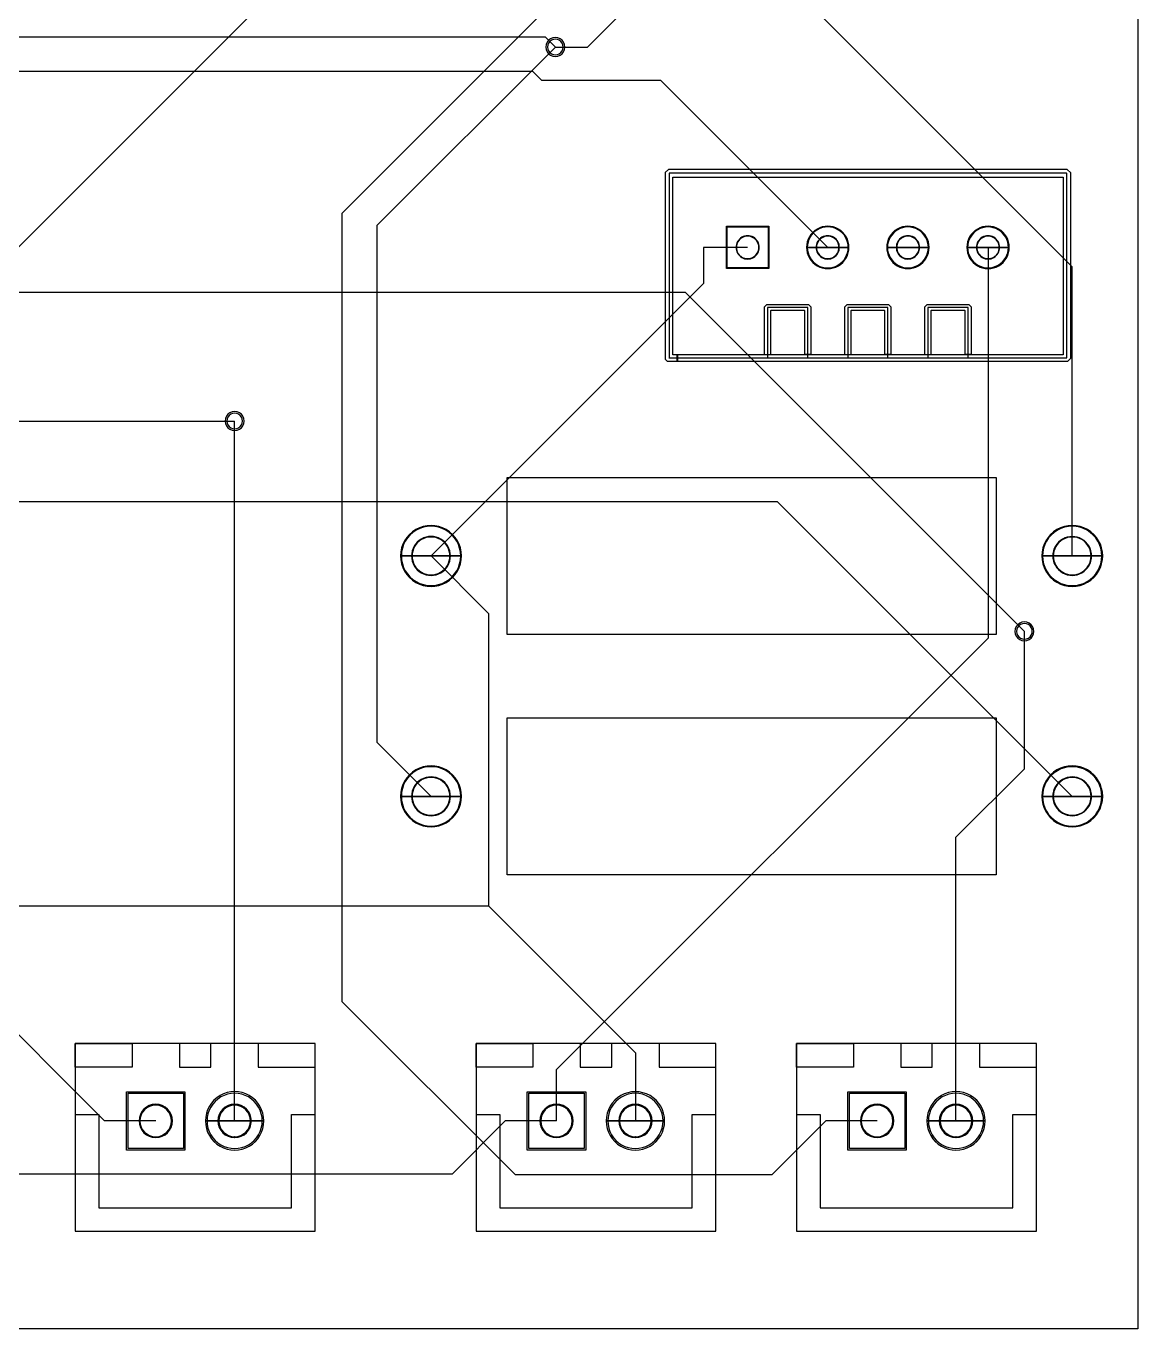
# Model space of a CAD drawing. Extents: x 97 to 381, y 17 to 243.
# Drawn here: x 280.8 to 380.7, y 16.7 to 133.8 of the extents above; entities that cross this region are included whole.
import ezdxf

# ---------------------------------------------------------------- set-up
doc = ezdxf.new("R2010")
doc.units = 0
for name, color, linetype in [('BoardOutLine', 7, 'CONTINUOUS'), ('BottomLayer', 7, 'CONTINUOUS'), ('BottomSolderMaskLayer', 7, 'CONTINUOUS'), ('Document', 7, 'CONTINUOUS'), ('Hole', 7, 'CONTINUOUS'), ('Multi-Layer', 7, 'CONTINUOUS'), ('TopLayer', 7, 'CONTINUOUS'), ('TopSilkLayer', 7, 'CONTINUOUS'), ('TopSolderMaskLayer', 7, 'CONTINUOUS')]:
    doc.layers.add(name, color=color, linetype=linetype)

msp = doc.modelspace()

# ---------------------------------------------------------------- linework, layer by layer
at = {"layer": 'BoardOutLine', "color": 7}
msp.add_lwpolyline([(97.209727, 243.470231), (380.67429, 243.470231), (380.67429, 16.698589), (97.209727, 16.698589)], close=True, dxfattribs=at)
at = {"layer": 'BottomLayer', "color": 1}
for points in [[(370.810275, 229.070201), (370.810275, 204.633356), (236.026005, 69.849064)], [(349.21023, 171.470089), (349.21023, 156.052699), (328.014825, 134.857294), (327.105465, 134.857294), (309.173107, 116.924936), (309.173107, 46.132264), (324.722985, 30.582364), (347.82783, 30.582364), (352.635277, 35.389789)], [(317.17017, 64.549864), (312.336795, 69.383239), (312.336795, 115.873016), (328.340265, 131.876486), (331.216673, 131.876486), (370.810275, 171.470089)], [(341.646615, 113.869976), (341.646615, 110.626369), (317.17017, 86.149939)], [(367.210267, 113.869976), (367.210267, 78.764839), (328.443233, 39.997789)], [(345.610222, 113.869976), (341.646615, 113.869976)], [(299.530133, 35.389789), (299.530133, 98.274019)], [(364.33026, 35.389789), (364.33026, 60.890839), (370.476195, 67.036789), (370.476195, 79.374739)], [(328.443233, 35.389789), (328.443233, 39.997789)], [(357.243285, 35.389789), (352.635278, 35.389789)]]:
    msp.add_lwpolyline(points, dxfattribs=at)
at = {"layer": 'BottomSolderMaskLayer', "color": 7}
for points in [[(347.51823, 111.961969), (343.702223, 111.961969), (343.702223, 115.777976), (347.51823, 115.777976)], [(346.657755, 113.869976)], [(350.902237, 113.869976), (354.718245, 113.869976)], [(353.85777, 113.869976)], [(354.718245, 113.869976)], [(358.102245, 113.869976), (361.918252, 113.869976)], [(361.057785, 113.869976)], [(361.918252, 113.869976)], [(365.30226, 113.869976), (369.118268, 113.869976)], [(368.2578, 113.869976)], [(369.118268, 113.869976)], [(314.434162, 86.149939), (319.90617, 86.149939)], [(318.915293, 86.149939)], [(319.90617, 86.149939)], [(372.034275, 86.149939), (377.50629, 86.149939)], [(376.515413, 86.149939)], [(377.50629, 86.149939)], [(314.434162, 64.549864), (319.90617, 64.549864)], [(318.915293, 64.549864)], [(319.90617, 64.549864)], [(372.034275, 64.549864), (377.50629, 64.549864)], [(376.515413, 64.549864)], [(377.50629, 64.549864)], [(289.8189, 38.014039), (295.067415, 38.014039), (295.067415, 32.765539), (289.8189, 32.765539)], [(325.818967, 38.014039), (331.06749, 38.014039), (331.06749, 32.765539), (325.818967, 32.765539)], [(354.619028, 38.014039), (359.867543, 38.014039), (359.867543, 32.765539), (354.619028, 32.765539)], [(292.450778, 36.889414), (292.435552, 36.889414)], [(299.537753, 36.889414), (299.522527, 36.889414)], [(328.450845, 36.889414), (328.43562, 36.889414)], [(335.53782, 36.889414), (335.522595, 36.889414)], [(357.250905, 36.889414), (357.23568, 36.889414)], [(364.33788, 36.889414), (364.322655, 36.889414)], [(296.905838, 35.389789), (302.154427, 35.389789)], [(302.154427, 35.389789)], [(332.905905, 35.389789), (338.154503, 35.389789)], [(338.154503, 35.389789)], [(361.705965, 35.389789), (366.954555, 35.389789)], [(366.954555, 35.389789)], [(292.450778, 33.890239), (292.435552, 33.890239)], [(299.537753, 33.890239), (299.522527, 33.890239)], [(328.450845, 33.890239), (328.43562, 33.890239)], [(335.53782, 33.890239), (335.522595, 33.890239)], [(357.250905, 33.890239), (357.23568, 33.890239)], [(364.33788, 33.890239), (364.322655, 33.890239)]]:
    msp.add_lwpolyline(points, close=True, dxfattribs=at)
for points in [[(345.086456, 114.777166), (344.762349, 114.590042), (344.56269, 114.244224), (344.56269, 113.869976)], [(346.133989, 114.777166), (345.809881, 114.96429), (345.410564, 114.96429), (345.086456, 114.777166)], [(346.657755, 113.869976), (346.657755, 114.244224), (346.458096, 114.590042), (346.133989, 114.777166)], [(351.856239, 115.522356), (351.265901, 115.181524), (350.902237, 114.55164), (350.902237, 113.869976)], [(352.286471, 114.777166), (351.962364, 114.590042), (351.762705, 114.244224), (351.762705, 113.869976)], [(353.764243, 115.522356), (353.173905, 115.863188), (352.446578, 115.863188), (351.856239, 115.522356)], [(353.334004, 114.777166), (353.009896, 114.96429), (352.610579, 114.96429), (352.286471, 114.777166)], [(353.85777, 113.869976), (353.85777, 114.244224), (353.658111, 114.590042), (353.334004, 114.777166)], [(354.718245, 113.869976), (354.718245, 114.55164), (354.354582, 115.181524), (353.764243, 115.522356)], [(359.056247, 115.522356), (358.465908, 115.181524), (358.102245, 114.55164), (358.102245, 113.869976)], [(359.486486, 114.777166), (359.162379, 114.590042), (358.96272, 114.244224), (358.96272, 113.869976)], [(360.964251, 115.522356), (360.373912, 115.863188), (359.646585, 115.863188), (359.056247, 115.522356)], [(360.534019, 114.777166), (360.209911, 114.96429), (359.810594, 114.96429), (359.486486, 114.777166)], [(361.057785, 113.869976), (361.057785, 114.244224), (360.858126, 114.590042), (360.534019, 114.777166)], [(361.918252, 113.869976), (361.918252, 114.55164), (361.554589, 115.181524), (360.964251, 115.522356)], [(366.256262, 115.522356), (365.665923, 115.181524), (365.30226, 114.55164), (365.30226, 113.869976)], [(366.686501, 114.777166), (366.362394, 114.590042), (366.162735, 114.244224), (366.162735, 113.869976)], [(368.164266, 115.522356), (367.573927, 115.863188), (366.8466, 115.863188), (366.256262, 115.522356)], [(367.734034, 114.777166), (367.409926, 114.96429), (367.010609, 114.96429), (366.686501, 114.777166)], [(368.2578, 113.869976), (368.2578, 114.244224), (368.058141, 114.590042), (367.734034, 114.777166)], [(369.118268, 113.869976), (369.118268, 114.55164), (368.754604, 115.181524), (368.164266, 115.522356)], [(344.56269, 113.869976), (344.56269, 113.495729), (344.762349, 113.14991), (345.086456, 112.962787)], [(346.133989, 112.962787), (346.458096, 113.14991), (346.657755, 113.495729), (346.657755, 113.869976)], [(350.902237, 113.869976), (350.902237, 113.188312), (351.265901, 112.558429), (351.856239, 112.217597)], [(351.762705, 113.869976), (351.762705, 113.495729), (351.962364, 113.14991), (352.286471, 112.962787)], [(353.334004, 112.962787), (353.658111, 113.14991), (353.85777, 113.495729), (353.85777, 113.869976)], [(353.764243, 112.217597), (354.354582, 112.558429), (354.718245, 113.188312), (354.718245, 113.869976)], [(358.102245, 113.869976), (358.102245, 113.188312), (358.465908, 112.558429), (359.056247, 112.217597)], [(358.96272, 113.869976), (358.96272, 113.495729), (359.162379, 113.14991), (359.486486, 112.962787)], [(360.534019, 112.962787), (360.858126, 113.14991), (361.057785, 113.495729), (361.057785, 113.869976)], [(360.964251, 112.217597), (361.554589, 112.558429), (361.918252, 113.188312), (361.918252, 113.869976)], [(365.30226, 113.869976), (365.30226, 113.188312), (365.665923, 112.558429), (366.256262, 112.217597)], [(366.162735, 113.869976), (366.162735, 113.495729), (366.362394, 113.14991), (366.686501, 112.962787)], [(367.734034, 112.962787), (368.058141, 113.14991), (368.2578, 113.495729), (368.2578, 113.869976)], [(368.164266, 112.217597), (368.754604, 112.558429), (369.118268, 113.188312), (369.118268, 113.869976)], [(345.086456, 112.962787), (345.410564, 112.775663), (345.809881, 112.775663), (346.133989, 112.962787)], [(352.286471, 112.962787), (352.610579, 112.775663), (353.009896, 112.775663), (353.334004, 112.962787)], [(359.486486, 112.962787), (359.810594, 112.775663), (360.209911, 112.775663), (360.534019, 112.962787)], [(366.686501, 112.962787), (367.010609, 112.775663), (367.409926, 112.775663), (367.734034, 112.962787)], [(351.856239, 112.217597), (352.446578, 111.876765), (353.173905, 111.876765), (353.764243, 112.217597)], [(359.056247, 112.217597), (359.646585, 111.876765), (360.373912, 111.876765), (360.964251, 112.217597)], [(366.256262, 112.217597), (366.8466, 111.876765), (367.573927, 111.876765), (368.164266, 112.217597)], [(318.539094, 88.522058), (317.692101, 89.011511), (316.648232, 89.011511), (315.801239, 88.522058)], [(376.138286, 88.519391), (375.291763, 89.008131), (374.248802, 89.008131), (373.402279, 88.519391)], [(315.801239, 88.522058), (314.954246, 88.032606), (314.433017, 87.128182), (314.434162, 86.149939)], [(318.043469, 87.663396), (317.503149, 87.975702), (316.837183, 87.975702), (316.296864, 87.663396)], [(319.90617, 86.149939), (319.907315, 87.128182), (319.386087, 88.032606), (318.539094, 88.522058)], [(373.402279, 88.519391), (372.555755, 88.03065), (372.034275, 87.12742), (372.034275, 86.149939)], [(375.642848, 87.661266), (375.102902, 87.973003), (374.437663, 87.973003), (373.897717, 87.661266)], [(377.50629, 86.149939), (377.50629, 87.12742), (376.98481, 88.03065), (376.138286, 88.519391)], [(316.296864, 87.663396), (315.756544, 87.35109), (315.424125, 86.774022), (315.42504, 86.149939)], [(318.915293, 86.149939), (318.916207, 86.774022), (318.583788, 87.35109), (318.043469, 87.663396)], [(373.897717, 87.661266), (373.357772, 87.349528), (373.025152, 86.773414), (373.025152, 86.149939)], [(376.515413, 86.149939), (376.515413, 86.773414), (376.182793, 87.349528), (375.642848, 87.661266)], [(314.434162, 86.149939), (314.433017, 85.171696), (314.954246, 84.267272), (315.801239, 83.777819)], [(315.42504, 86.149939), (315.424125, 85.525856), (315.756544, 84.948788), (316.296864, 84.636482)], [(318.043469, 84.636482), (318.583788, 84.948788), (318.916207, 85.525856), (318.915293, 86.149939)], [(318.539094, 83.777819), (319.386087, 84.267272), (319.907315, 85.171696), (319.90617, 86.149939)], [(372.034275, 86.149939), (372.034275, 85.172457), (372.555755, 84.269227), (373.402279, 83.780487)], [(373.025152, 86.149939), (373.025152, 85.526464), (373.357772, 84.950349), (373.897717, 84.638612)], [(375.642848, 84.638612), (376.182793, 84.950349), (376.515413, 85.526464), (376.515413, 86.149939)], [(376.138286, 83.780487), (376.98481, 84.269227), (377.50629, 85.172457), (377.50629, 86.149939)], [(316.296864, 84.636482), (316.837183, 84.324176), (317.503149, 84.324176), (318.043469, 84.636482)], [(373.897717, 84.638612), (374.437663, 84.326874), (375.102902, 84.326874), (375.642848, 84.638612)], [(315.801239, 83.777819), (316.648232, 83.288367), (317.692101, 83.288367), (318.539094, 83.777819)], [(373.402279, 83.780487), (374.248802, 83.291746), (375.291763, 83.291746), (376.138286, 83.780487)], [(315.801239, 66.921983), (314.954246, 66.432531), (314.433017, 65.528107), (314.434162, 64.549864)], [(318.539094, 66.921983), (317.692101, 67.411436), (316.648232, 67.411436), (315.801239, 66.921983)], [(319.90617, 64.549864), (319.907315, 65.528107), (319.386087, 66.432531), (318.539094, 66.921983)], [(373.402279, 66.919316), (372.555755, 66.430575), (372.034275, 65.527345), (372.034275, 64.549864)], [(376.138286, 66.919316), (375.291763, 67.408056), (374.248802, 67.408056), (373.402279, 66.919316)], [(377.50629, 64.549864), (377.50629, 65.527345), (376.98481, 66.430575), (376.138286, 66.919316)], [(316.296864, 66.063321), (315.756544, 65.751015), (315.424125, 65.173947), (315.42504, 64.549864)], [(318.043469, 66.063321), (317.503149, 66.375627), (316.837183, 66.375627), (316.296864, 66.063321)], [(318.915293, 64.549864), (318.916207, 65.173947), (318.583788, 65.751015), (318.043469, 66.063321)], [(373.897717, 66.061191), (373.357772, 65.749453), (373.025152, 65.173339), (373.025152, 64.549864)], [(375.642848, 66.061191), (375.102902, 66.372928), (374.437663, 66.372928), (373.897717, 66.061191)], [(376.515413, 64.549864), (376.515413, 65.173339), (376.182793, 65.749453), (375.642848, 66.061191)], [(314.434162, 64.549864), (314.433017, 63.571621), (314.954246, 62.667197), (315.801239, 62.177744)], [(315.42504, 64.549864), (315.424125, 63.925781), (315.756544, 63.348713), (316.296864, 63.036407)], [(318.043469, 63.036407), (318.583788, 63.348713), (318.916207, 63.925781), (318.915293, 64.549864)], [(318.539094, 62.177744), (319.386087, 62.667197), (319.907315, 63.571621), (319.90617, 64.549864)], [(372.034275, 64.549864), (372.034275, 63.572382), (372.555755, 62.669152), (373.402279, 62.180412)], [(373.025152, 64.549864), (373.025152, 63.926389), (373.357772, 63.350274), (373.897717, 63.038537)], [(375.642848, 63.038537), (376.182793, 63.350274), (376.515413, 63.926389), (376.515413, 64.549864)], [(376.138286, 62.180412), (376.98481, 62.669152), (377.50629, 63.572382), (377.50629, 64.549864)], [(315.801239, 62.177744), (316.648232, 61.688292), (317.692101, 61.688292), (318.539094, 62.177744)], [(316.296864, 63.036407), (316.837183, 62.724101), (317.503149, 62.724101), (318.043469, 63.036407)], [(373.402279, 62.180412), (374.248802, 61.691671), (375.291763, 61.691671), (376.138286, 62.180412)], [(373.897717, 63.038537), (374.437663, 62.726799), (375.102902, 62.726799), (375.642848, 63.038537)], [(298.216992, 37.66536), (297.404528, 37.195811), (296.904609, 36.328178), (296.905837, 35.389789)], [(300.843273, 37.66536), (300.030809, 38.13491), (299.029456, 38.13491), (298.216992, 37.66536)], [(302.154427, 35.389789), (302.155656, 36.328178), (301.655737, 37.195811), (300.843273, 37.66536)], [(334.218054, 37.662498), (333.406094, 37.193712), (332.905905, 36.32736), (332.905905, 35.389789)], [(336.842353, 37.662498), (336.030392, 38.131284), (335.030015, 38.131284), (334.218054, 37.662498)], [(338.154503, 35.389789), (338.154503, 36.32736), (337.654314, 37.193712), (336.842353, 37.662498)], [(363.017119, 37.66536), (362.204655, 37.195811), (361.704736, 36.328178), (361.705965, 35.389789)], [(365.643401, 37.66536), (364.830936, 38.13491), (363.829584, 38.13491), (363.017119, 37.66536)], [(366.954555, 35.389789), (366.955784, 36.328178), (366.455865, 37.195811), (365.643401, 37.66536)], [(292.435538, 36.889414), (291.610491, 36.88497), (290.944005, 36.214885), (290.944005, 35.389826)], [(293.94231, 35.389826), (293.94231, 36.214885), (293.275824, 36.88497), (292.450778, 36.889414)], [(299.522513, 36.889414), (298.697466, 36.88497), (298.03098, 36.214885), (298.03098, 35.389826)], [(301.029285, 35.389826), (301.029285, 36.214885), (300.362799, 36.88497), (299.537752, 36.889414)], [(328.435612, 36.889414), (327.610566, 36.88497), (326.94408, 36.214885), (326.94408, 35.389826)], [(329.942378, 35.389826), (329.942378, 36.214885), (329.275892, 36.88497), (328.450845, 36.889414)], [(335.522587, 36.889414), (334.697541, 36.88497), (334.031055, 36.214885), (334.031055, 35.389826)], [(337.029353, 35.389826), (337.029353, 36.214885), (336.362867, 36.88497), (335.53782, 36.889414)], [(357.235665, 36.889414), (356.410618, 36.88497), (355.744132, 36.214885), (355.744132, 35.389826)], [(358.742438, 35.389826), (358.742438, 36.214885), (358.075952, 36.88497), (357.250905, 36.889414)], [(364.32264, 36.889414), (363.497593, 36.88497), (362.831107, 36.214885), (362.831107, 35.389826)], [(365.829413, 35.389826), (365.829413, 36.214885), (365.162927, 36.88497), (364.33788, 36.889414)], [(290.944005, 35.389826), (290.944005, 34.564767), (291.610491, 33.894682), (292.435538, 33.890239)], [(292.450778, 33.890239), (293.275824, 33.894682), (293.94231, 34.564767), (293.94231, 35.389826)], [(296.905837, 35.389789), (296.904609, 34.4514), (297.404528, 33.583767), (298.216992, 33.114217)], [(298.03098, 35.389826), (298.03098, 34.564767), (298.697466, 33.894682), (299.522513, 33.890239)], [(299.537752, 33.890239), (300.362799, 33.894682), (301.029285, 34.564767), (301.029285, 35.389826)], [(300.843273, 33.114217), (301.655737, 33.583767), (302.155656, 34.4514), (302.154427, 35.389789)], [(326.94408, 35.389826), (326.94408, 34.564767), (327.610566, 33.894682), (328.435612, 33.890239)], [(328.450845, 33.890239), (329.275892, 33.894682), (329.942378, 34.564767), (329.942378, 35.389826)], [(332.905905, 35.389789), (332.905905, 34.452217), (333.406093, 33.585865), (334.218054, 33.117079)], [(334.031055, 35.389826), (334.031055, 34.564767), (334.697541, 33.894682), (335.522587, 33.890239)], [(335.53782, 33.890239), (336.362867, 33.894682), (337.029353, 34.564767), (337.029353, 35.389826)], [(336.842353, 33.117079), (337.654314, 33.585865), (338.154503, 34.452217), (338.154503, 35.389789)], [(355.744132, 35.389826), (355.744132, 34.564767), (356.410618, 33.894682), (357.235665, 33.890239)], [(357.250905, 33.890239), (358.075952, 33.894682), (358.742438, 34.564767), (358.742438, 35.389826)], [(361.705965, 35.389789), (361.704736, 34.4514), (362.204655, 33.583767), (363.017119, 33.114217)], [(362.831107, 35.389826), (362.831107, 34.564767), (363.497593, 33.894682), (364.32264, 33.890239)], [(364.33788, 33.890239), (365.162927, 33.894682), (365.829413, 34.564767), (365.829413, 35.389826)], [(365.643401, 33.114217), (366.455865, 33.583767), (366.955784, 34.4514), (366.954555, 35.389789)], [(298.216992, 33.114217), (299.029456, 32.644668), (300.030809, 32.644668), (300.843273, 33.114217)], [(334.218054, 33.117079), (335.030015, 32.648293), (336.030392, 32.648293), (336.842353, 33.117079)], [(363.017119, 33.114217), (363.829584, 32.644668), (364.830936, 32.644668), (365.643401, 33.114217)]]:
    msp.add_open_spline(points, degree=3, dxfattribs=at)
at = {"layer": 'Document', "color": 7}
for points in [[(338.892105, 104.231171), (338.892105, 120.190219), (373.956682, 120.190219), (373.956682, 104.231171), (339.31734, 104.231171), (339.31734, 103.664239), (374.38191, 103.664239), (374.637007, 103.919336), (374.637007, 120.558716), (374.32518, 120.870544), (338.49531, 120.870544), (338.211847, 120.587081), (338.211847, 103.834309), (338.38191, 103.664239), (339.288967, 103.664239), (339.288967, 104.231171)], [(347.67951, 104.231171), (347.140942, 104.231171), (347.140942, 108.539801), (347.339378, 108.738236), (351.081082, 108.738236), (351.279517, 108.539801), (351.279517, 104.259536), (350.74095, 104.259536), (350.74095, 108.171304), (350.7126, 108.199654), (347.70789, 108.199654), (347.67954, 108.171304)], [(354.879885, 104.231171), (354.341318, 104.231171), (354.341318, 108.539801), (354.539677, 108.738236), (358.281315, 108.738236), (358.479893, 108.539801), (358.479893, 104.259536), (357.941325, 104.259536), (357.941325, 108.171304), (357.912975, 108.199654), (354.90825, 108.199654), (354.8799, 108.171304)], [(362.079682, 104.231171), (361.541047, 104.231171), (361.541047, 108.539801), (361.739407, 108.738236), (365.48118, 108.738236), (365.67969, 108.539801), (365.67969, 104.259536), (365.141055, 104.259536), (365.141055, 108.171304), (365.112705, 108.199654), (362.10807, 108.199654), (362.07972, 108.171304)]]:
    msp.add_lwpolyline(points, close=True, dxfattribs=at)
at = {"layer": 'Hole', "color": 7}
for points in [[(329.048962, 131.876486)], [(300.23883, 98.274019)], [(371.184892, 79.374739)]]:
    msp.add_lwpolyline(points, close=True, dxfattribs=at)
for points in [[(327.985916, 132.490236), (327.766644, 132.36364), (327.631567, 132.12968), (327.631567, 131.876486)], [(328.694614, 132.490236), (328.475342, 132.616833), (328.205188, 132.616833), (327.985916, 132.490236)], [(329.048962, 131.876486), (329.048962, 132.12968), (328.913886, 132.36364), (328.694614, 132.490236)], [(327.631567, 131.876486), (327.631567, 131.623293), (327.766644, 131.389333), (327.985916, 131.262736)], [(327.985916, 131.262736), (328.205188, 131.13614), (328.475342, 131.13614), (328.694614, 131.262736)], [(328.694614, 131.262736), (328.913886, 131.389333), (329.048962, 131.623293), (329.048962, 131.876486)], [(299.175784, 98.887769), (298.956512, 98.761172), (298.821435, 98.527212), (298.821435, 98.274019)], [(299.884481, 98.887769), (299.665209, 99.014365), (299.395056, 99.014365), (299.175784, 98.887769)], [(300.23883, 98.274019), (300.23883, 98.527212), (300.103753, 98.761172), (299.884481, 98.887769)], [(298.821435, 98.274019), (298.821435, 98.020826), (298.956512, 97.786865), (299.175784, 97.660269)], [(299.175784, 97.660269), (299.395056, 97.533672), (299.665209, 97.533672), (299.884481, 97.660269)], [(299.884481, 97.660269), (300.103753, 97.786865), (300.23883, 98.020826), (300.23883, 98.274019)], [(370.121846, 79.988489), (369.902574, 79.861892), (369.767497, 79.627932), (369.767497, 79.374739)], [(370.830544, 79.988489), (370.611272, 80.115085), (370.341118, 80.115085), (370.121846, 79.988489)], [(371.184892, 79.374739), (371.184892, 79.627932), (371.049816, 79.861892), (370.830544, 79.988489)], [(369.767497, 79.374739), (369.767497, 79.121546), (369.902574, 78.887585), (370.121846, 78.760989)], [(370.121846, 78.760989), (370.341118, 78.634392), (370.611272, 78.634392), (370.830544, 78.760989)], [(370.830544, 78.760989), (371.049816, 78.887585), (371.184892, 79.121546), (371.184892, 79.374739)]]:
    msp.add_open_spline(points, degree=3, dxfattribs=at)
at = {"layer": 'Multi-Layer', "color": 7}
for points in [[(329.19066, 131.876486)], [(347.44623, 112.033969), (343.774223, 112.033969), (343.774223, 115.705976), (347.44623, 115.705976)], [(346.618223, 113.869976)], [(350.974237, 113.869976), (354.646237, 113.869976)], [(353.818238, 113.869976)], [(354.646238, 113.869976)], [(358.174245, 113.869976), (361.846252, 113.869976)], [(361.018253, 113.869976)], [(361.846252, 113.869976)], [(365.37426, 113.869976), (369.046267, 113.869976)], [(368.218268, 113.869976)], [(369.046267, 113.869976)], [(300.380527, 98.274019)], [(314.506162, 86.149939), (319.83417, 86.149939)], [(318.86937, 86.149939)], [(319.83417, 86.149939)], [(372.106275, 86.149939), (377.43429, 86.149939)], [(376.469483, 86.149939)], [(377.43429, 86.149939)], [(371.32659, 79.374739)], [(314.506162, 64.549864), (319.83417, 64.549864)], [(318.86937, 64.549864)], [(319.83417, 64.549864)], [(372.106275, 64.549864), (377.43429, 64.549864)], [(376.469483, 64.549864)], [(377.43429, 64.549864)], [(289.962893, 37.870114), (294.923415, 37.870114), (294.923415, 32.909539), (289.962893, 32.909539)], [(325.962967, 37.870114), (330.92349, 37.870114), (330.92349, 32.909539), (325.962967, 32.909539)], [(354.763028, 37.870114), (359.72355, 37.870114), (359.72355, 32.909539), (354.763028, 32.909539)], [(292.450357, 36.807139), (292.435957, 36.807139)], [(299.537332, 36.807139), (299.522932, 36.807139)], [(328.450433, 36.807139), (328.436033, 36.807139)], [(335.5374, 36.807139), (335.523, 36.807139)], [(357.250485, 36.807139), (357.236085, 36.807139)], [(364.33746, 36.807139), (364.32306, 36.807139)], [(297.049837, 35.389789), (302.010427, 35.389789)], [(302.010427, 35.389789)], [(333.049905, 35.389789), (338.010502, 35.389789)], [(338.010503, 35.389789)], [(361.849965, 35.389789), (366.810555, 35.389789)], [(366.810555, 35.389789)], [(292.450357, 33.972514), (292.435957, 33.972514)], [(299.537332, 33.972514), (299.522932, 33.972514)], [(328.450433, 33.972514), (328.436033, 33.972514)], [(335.5374, 33.972514), (335.523, 33.972514)], [(357.250485, 33.972514), (357.236085, 33.972514)], [(364.33746, 33.972514), (364.32306, 33.972514)]]:
    msp.add_lwpolyline(points, close=True, dxfattribs=at)
for points in [[(327.914462, 132.61471), (327.651039, 132.462331), (327.489121, 132.180805), (327.489877, 131.876486)], [(328.766075, 132.61471), (328.502653, 132.767088), (328.177885, 132.767088), (327.914462, 132.61471)], [(329.19066, 131.876486), (329.191416, 132.180805), (329.029498, 132.462331), (328.766075, 132.61471)], [(327.489877, 131.876486), (327.489121, 131.572167), (327.651039, 131.290641), (327.914462, 131.138263)], [(327.914462, 131.138263), (328.177885, 130.985885), (328.502653, 130.985885), (328.766075, 131.138263)], [(328.766075, 131.138263), (329.029498, 131.290641), (329.191416, 131.572167), (329.19066, 131.876486)], [(345.105607, 114.744706), (344.793417, 114.564171), (344.601461, 114.230607), (344.602222, 113.869976)], [(346.114838, 114.744706), (345.802649, 114.925242), (345.417796, 114.925242), (345.105607, 114.744706)], [(346.618223, 113.869976), (346.618984, 114.230607), (346.427028, 114.564171), (346.114838, 114.744706)], [(351.891165, 115.463094), (351.322559, 115.134299), (350.97291, 114.5268), (350.974238, 113.869976)], [(352.305622, 114.744706), (351.993432, 114.564171), (351.801476, 114.230607), (351.802238, 113.869976)], [(353.72931, 115.463094), (353.160705, 115.79189), (352.45977, 115.79189), (351.891165, 115.463094)], [(353.314853, 114.744706), (353.002664, 114.925242), (352.617811, 114.925242), (352.305622, 114.744706)], [(353.818238, 113.869976), (353.818999, 114.230607), (353.627043, 114.564171), (353.314853, 114.744706)], [(354.646238, 113.869976), (354.647565, 114.5268), (354.297916, 115.134299), (353.72931, 115.463094)], [(359.092247, 115.460002), (358.524185, 115.132032), (358.174245, 114.525917), (358.174245, 113.869976)], [(359.505637, 114.744706), (359.193447, 114.564171), (359.001491, 114.230607), (359.002252, 113.869976)], [(360.928251, 115.460002), (360.360189, 115.787973), (359.660308, 115.787973), (359.092247, 115.460002)], [(360.514868, 114.744706), (360.202679, 114.925242), (359.817826, 114.925242), (359.505637, 114.744706)], [(361.018253, 113.869976), (361.019014, 114.230607), (360.827058, 114.564171), (360.514868, 114.744706)], [(361.846252, 113.869976), (361.846252, 114.525917), (361.496312, 115.132032), (360.928251, 115.460002)], [(366.292262, 115.460002), (365.7242, 115.132032), (365.37426, 114.525917), (365.37426, 113.869976)], [(366.705652, 114.744706), (366.393462, 114.564171), (366.201506, 114.230607), (366.202268, 113.869976)], [(368.128266, 115.460002), (367.560204, 115.787973), (366.860323, 115.787973), (366.292262, 115.460002)], [(367.714883, 114.744706), (367.402694, 114.925242), (367.017841, 114.925242), (366.705652, 114.744706)], [(368.218268, 113.869976), (368.219029, 114.230607), (368.027073, 114.564171), (367.714883, 114.744706)], [(369.046267, 113.869976), (369.046267, 114.525917), (368.696327, 115.132032), (368.128266, 115.460002)], [(344.602222, 113.869976), (344.601461, 113.509345), (344.793417, 113.175782), (345.105607, 112.995246)], [(346.114838, 112.995246), (346.427028, 113.175782), (346.618984, 113.509345), (346.618223, 113.869976)], [(350.974238, 113.869976), (350.97291, 113.213153), (351.322559, 112.605654), (351.891165, 112.276858)], [(351.802238, 113.869976), (351.801476, 113.509345), (351.993432, 113.175782), (352.305622, 112.995246)], [(353.314853, 112.995246), (353.627043, 113.175782), (353.818999, 113.509345), (353.818238, 113.869976)], [(353.72931, 112.276858), (354.297916, 112.605654), (354.647565, 113.213153), (354.646238, 113.869976)], [(358.174245, 113.869976), (358.174245, 113.214035), (358.524185, 112.607921), (359.092247, 112.27995)], [(359.002252, 113.869976), (359.001491, 113.509345), (359.193447, 113.175782), (359.505637, 112.995246)], [(360.514868, 112.995246), (360.827058, 113.175782), (361.019014, 113.509345), (361.018253, 113.869976)], [(360.928251, 112.27995), (361.496312, 112.607921), (361.846252, 113.214035), (361.846252, 113.869976)], [(365.37426, 113.869976), (365.37426, 113.214035), (365.7242, 112.607921), (366.292262, 112.27995)], [(366.202268, 113.869976), (366.201506, 113.509345), (366.393462, 113.175782), (366.705652, 112.995246)], [(367.714883, 112.995246), (368.027073, 113.175782), (368.219029, 113.509345), (368.218268, 113.869976)], [(368.128266, 112.27995), (368.696327, 112.607921), (369.046267, 113.214035), (369.046267, 113.869976)], [(345.105607, 112.995246), (345.417796, 112.81471), (345.802649, 112.81471), (346.114838, 112.995246)], [(352.305622, 112.995246), (352.617811, 112.81471), (353.002664, 112.81471), (353.314853, 112.995246)], [(359.505637, 112.995246), (359.817826, 112.81471), (360.202679, 112.81471), (360.514868, 112.995246)], [(366.705652, 112.995246), (367.017841, 112.81471), (367.402694, 112.81471), (367.714883, 112.995246)], [(351.891165, 112.276858), (352.45977, 111.948063), (353.160705, 111.948063), (353.72931, 112.276858)], [(359.092247, 112.27995), (359.660308, 111.95198), (360.360189, 111.95198), (360.928251, 112.27995)], [(366.292262, 112.27995), (366.860323, 111.95198), (367.560204, 111.95198), (368.128266, 112.27995)], [(299.104935, 99.010482), (298.841822, 98.858574), (298.679737, 98.577836), (298.679737, 98.274019)], [(299.95533, 99.010482), (299.692217, 99.162391), (299.368048, 99.162391), (299.104935, 99.010482)], [(300.380527, 98.274019), (300.380527, 98.577836), (300.218443, 98.858574), (299.95533, 99.010482)], [(298.679737, 98.274019), (298.679737, 97.970202), (298.841822, 97.689464), (299.104935, 97.537555)], [(299.104935, 97.537555), (299.368048, 97.385647), (299.692217, 97.385647), (299.95533, 97.537555)], [(299.95533, 97.537555), (300.218443, 97.689464), (300.380527, 97.970202), (300.380527, 98.274019)], [(315.837251, 88.459669), (315.012541, 87.983088), (314.505032, 87.102448), (314.506162, 86.149939)], [(318.503081, 88.459669), (317.678372, 88.93625), (316.661961, 88.93625), (315.837251, 88.459669)], [(318.019768, 87.621492), (317.494033, 87.925026), (316.8463, 87.925026), (316.320564, 87.621492)], [(319.83417, 86.149939), (319.8353, 87.102448), (319.327791, 87.983088), (318.503081, 88.459669)], [(373.438279, 88.457037), (372.614032, 87.981158), (372.106275, 87.101697), (372.106275, 86.149939)], [(376.102286, 88.457037), (375.278039, 88.932916), (374.262526, 88.932916), (373.438279, 88.457037)], [(375.619881, 87.621492), (375.094145, 87.925026), (374.446412, 87.925026), (373.920677, 87.621492)], [(377.43429, 86.149939), (377.43429, 87.101697), (376.926533, 87.981158), (376.102286, 88.457037)], [(316.320564, 87.621492), (315.794829, 87.317959), (315.470962, 86.757006), (315.470962, 86.149939)], [(318.86937, 86.149939), (318.86937, 86.757006), (318.545504, 87.317959), (318.019768, 87.621492)], [(373.920677, 87.621492), (373.394941, 87.317959), (373.071075, 86.757006), (373.071075, 86.149939)], [(376.469483, 86.149939), (376.469483, 86.757006), (376.145616, 87.317959), (375.619881, 87.621492)], [(314.506162, 86.149939), (314.505032, 85.197429), (315.012541, 84.31679), (315.837251, 83.840208)], [(315.470962, 86.149939), (315.470962, 85.542872), (315.794829, 84.981919), (316.320564, 84.678385)], [(318.019768, 84.678385), (318.545504, 84.981919), (318.86937, 85.542872), (318.86937, 86.149939)], [(318.503081, 83.840208), (319.327791, 84.31679), (319.8353, 85.197429), (319.83417, 86.149939)], [(372.106275, 86.149939), (372.106275, 85.198181), (372.614032, 84.31872), (373.438279, 83.842841)], [(373.071075, 86.149939), (373.071075, 85.542872), (373.394941, 84.981919), (373.920677, 84.678385)], [(375.619881, 84.678385), (376.145616, 84.981919), (376.469483, 85.542872), (376.469483, 86.149939)], [(376.102286, 83.842841), (376.926533, 84.31872), (377.43429, 85.198181), (377.43429, 86.149939)], [(316.320564, 84.678385), (316.8463, 84.374852), (317.494033, 84.374852), (318.019768, 84.678385)], [(373.920677, 84.678385), (374.446412, 84.374852), (375.094145, 84.374852), (375.619881, 84.678385)], [(315.837251, 83.840208), (316.661961, 83.363627), (317.678372, 83.363627), (318.503081, 83.840208)], [(373.438279, 83.842841), (374.262526, 83.366962), (375.278039, 83.366962), (376.102286, 83.842841)], [(370.050997, 80.111202), (369.787884, 79.959294), (369.6258, 79.678556), (369.6258, 79.374739)], [(370.901393, 80.111202), (370.638279, 80.263111), (370.314111, 80.263111), (370.050997, 80.111202)], [(371.32659, 79.374739), (371.32659, 79.678556), (371.164506, 79.959294), (370.901393, 80.111202)], [(369.6258, 79.374739), (369.6258, 79.070922), (369.787884, 78.790184), (370.050997, 78.638275)], [(370.050997, 78.638275), (370.314111, 78.486367), (370.638279, 78.486367), (370.901393, 78.638275)], [(370.901393, 78.638275), (371.164506, 78.790184), (371.32659, 79.070922), (371.32659, 79.374739)], [(315.837251, 66.859594), (315.012541, 66.383013), (314.505032, 65.502373), (314.506162, 64.549864)], [(318.503081, 66.859594), (317.678372, 67.336175), (316.661961, 67.336175), (315.837251, 66.859594)], [(319.83417, 64.549864), (319.8353, 65.502373), (319.327791, 66.383013), (318.503081, 66.859594)], [(373.438279, 66.856962), (372.614032, 66.381083), (372.106275, 65.501622), (372.106275, 64.549864)], [(376.102286, 66.856962), (375.278039, 67.332841), (374.262526, 67.332841), (373.438279, 66.856962)], [(377.43429, 64.549864), (377.43429, 65.501622), (376.926533, 66.381083), (376.102286, 66.856962)], [(316.320564, 66.021417), (315.794829, 65.717884), (315.470962, 65.156931), (315.470962, 64.549864)], [(318.019768, 66.021417), (317.494033, 66.324951), (316.8463, 66.324951), (316.320564, 66.021417)], [(318.86937, 64.549864), (318.86937, 65.156931), (318.545504, 65.717884), (318.019768, 66.021417)], [(373.920677, 66.021417), (373.394941, 65.717884), (373.071075, 65.156931), (373.071075, 64.549864)], [(375.619881, 66.021417), (375.094145, 66.324951), (374.446412, 66.324951), (373.920677, 66.021417)], [(376.469483, 64.549864), (376.469483, 65.156931), (376.145616, 65.717884), (375.619881, 66.021417)], [(314.506162, 64.549864), (314.505032, 63.597354), (315.012541, 62.716715), (315.837251, 62.240133)], [(315.470962, 64.549864), (315.470962, 63.942797), (315.794829, 63.381844), (316.320564, 63.07831)], [(318.019768, 63.07831), (318.545504, 63.381844), (318.86937, 63.942797), (318.86937, 64.549864)], [(318.503081, 62.240133), (319.327791, 62.716715), (319.8353, 63.597354), (319.83417, 64.549864)], [(372.106275, 64.549864), (372.106275, 63.598106), (372.614032, 62.718645), (373.438279, 62.242766)], [(373.071075, 64.549864), (373.071075, 63.942797), (373.394941, 63.381844), (373.920677, 63.07831)], [(375.619881, 63.07831), (376.145616, 63.381844), (376.469483, 63.942797), (376.469483, 64.549864)], [(376.102286, 62.242766), (376.926533, 62.718645), (377.43429, 63.598106), (377.43429, 64.549864)], [(315.837251, 62.240133), (316.661961, 61.763552), (317.678372, 61.763552), (318.503081, 62.240133)], [(316.320564, 63.07831), (316.8463, 62.774777), (317.494033, 62.774777), (318.019768, 63.07831)], [(373.438279, 62.242766), (374.262526, 61.766887), (375.278039, 61.766887), (376.102286, 62.242766)], [(373.920677, 63.07831), (374.446412, 62.774777), (375.094145, 62.774777), (375.619881, 63.07831)], [(298.28902, 37.540573), (297.521123, 37.096768), (297.048643, 36.276709), (297.049838, 35.389789)], [(300.771245, 37.540573), (300.003349, 37.984378), (299.056916, 37.984378), (298.28902, 37.540573)], [(302.010427, 35.389789), (302.011622, 36.276709), (301.539142, 37.096768), (300.771245, 37.540573)], [(334.290054, 37.537791), (333.522647, 37.094728), (333.049905, 36.275914), (333.049905, 35.389789)], [(336.770353, 37.537791), (336.002946, 37.980853), (335.057461, 37.980853), (334.290054, 37.537791)], [(338.010503, 35.389789), (338.010503, 36.275914), (337.53776, 37.094728), (336.770353, 37.537791)], [(363.089147, 37.540573), (362.32125, 37.096768), (361.84877, 36.276709), (361.849965, 35.389789)], [(365.571373, 37.540573), (364.803476, 37.984378), (363.857044, 37.984378), (363.089147, 37.540573)], [(366.810555, 35.389789), (366.81175, 36.276709), (366.33927, 37.096768), (365.571373, 37.540573)], [(292.435957, 36.807139), (291.655327, 36.804134), (291.02409, 36.170462), (291.02409, 35.389826)], [(293.862225, 35.389826), (293.862225, 36.170462), (293.230988, 36.804134), (292.450358, 36.807139)], [(299.522932, 36.807139), (298.742302, 36.804134), (298.111065, 36.170462), (298.111065, 35.389826)], [(300.9492, 35.389826), (300.9492, 36.170462), (300.317963, 36.804134), (299.537332, 36.807139)], [(328.436033, 36.807139), (327.655402, 36.804134), (327.024165, 36.170462), (327.024165, 35.389826)], [(329.8623, 35.389826), (329.8623, 36.170462), (329.231063, 36.804134), (328.450433, 36.807139)], [(335.523, 36.807139), (334.74237, 36.804134), (334.111133, 36.170462), (334.111133, 35.389826)], [(336.949267, 35.389826), (336.949267, 36.170462), (336.31803, 36.804134), (335.5374, 36.807139)], [(357.236085, 36.807139), (356.455455, 36.804134), (355.824218, 36.170462), (355.824218, 35.389826)], [(358.662352, 35.389826), (358.662352, 36.170462), (358.031115, 36.804134), (357.250485, 36.807139)], [(364.32306, 36.807139), (363.54243, 36.804134), (362.911193, 36.170462), (362.911193, 35.389826)], [(365.749327, 35.389826), (365.749327, 36.170462), (365.11809, 36.804134), (364.33746, 36.807139)], [(291.02409, 35.389826), (291.02409, 34.60919), (291.655327, 33.975519), (292.435957, 33.972514)], [(292.450358, 33.972514), (293.230988, 33.975519), (293.862225, 34.60919), (293.862225, 35.389826)], [(297.049838, 35.389789), (297.048643, 34.502869), (297.521123, 33.68281), (298.28902, 33.239005)], [(298.111065, 35.389826), (298.111065, 34.60919), (298.742302, 33.975519), (299.522932, 33.972514)], [(299.537332, 33.972514), (300.317963, 33.975519), (300.9492, 34.60919), (300.9492, 35.389826)], [(300.771245, 33.239005), (301.539142, 33.68281), (302.011622, 34.502869), (302.010427, 35.389789)], [(327.024165, 35.389826), (327.024165, 34.60919), (327.655402, 33.975519), (328.436033, 33.972514)], [(328.450433, 33.972514), (329.231063, 33.975519), (329.8623, 34.60919), (329.8623, 35.389826)], [(333.049905, 35.389789), (333.049905, 34.503663), (333.522647, 33.68485), (334.290054, 33.241787)], [(334.111133, 35.389826), (334.111133, 34.60919), (334.74237, 33.975519), (335.523, 33.972514)], [(335.5374, 33.972514), (336.31803, 33.975519), (336.949267, 34.60919), (336.949267, 35.389826)], [(336.770353, 33.241787), (337.53776, 33.68485), (338.010503, 34.503663), (338.010503, 35.389789)], [(355.824218, 35.389826), (355.824218, 34.60919), (356.455455, 33.975519), (357.236085, 33.972514)], [(357.250485, 33.972514), (358.031115, 33.975519), (358.662352, 34.60919), (358.662352, 35.389826)], [(361.849965, 35.389789), (361.84877, 34.502869), (362.32125, 33.68281), (363.089147, 33.239005)], [(362.911193, 35.389826), (362.911193, 34.60919), (363.54243, 33.975519), (364.32306, 33.972514)], [(364.33746, 33.972514), (365.11809, 33.975519), (365.749327, 34.60919), (365.749327, 35.389826)], [(365.571373, 33.239005), (366.33927, 33.68281), (366.81175, 34.502869), (366.810555, 35.389789)], [(298.28902, 33.239005), (299.056916, 32.795199), (300.003349, 32.795199), (300.771245, 33.239005)], [(334.290054, 33.241787), (335.057461, 32.798724), (336.002946, 32.798724), (336.770353, 33.241787)], [(363.089147, 33.239005), (363.857044, 32.795199), (364.803476, 32.795199), (365.571373, 33.239005)]]:
    msp.add_open_spline(points, degree=3, dxfattribs=at)
at = {"layer": 'TopLayer', "color": 5}
for points in [[(374.770283, 86.149939), (374.770283, 112.123249), (306.736627, 180.156904), (192.951915, 180.156904), (143.301338, 229.807489)], [(328.340265, 131.876486), (327.456825, 132.759934), (158.761208, 132.759934), (151.209833, 125.208559), (139.25061, 113.249329), (120.845213, 113.249329), (104.409743, 96.813859), (104.409743, 27.469789)], [(158.409848, 125.208559), (162.904095, 129.702806), (326.298345, 129.702806), (327.105465, 128.895686), (337.784528, 128.895686), (352.810238, 113.869976)], [(370.476195, 79.374739), (340.028775, 109.822129), (216.996367, 109.822129), (201.609938, 125.208559)], [(287.83515, 35.389789), (276.161047, 47.063914), (202.841858, 47.063914), (184.73958, 65.166214), (175.350765, 65.166214), (156.323287, 84.193639), (147.947505, 84.193639), (129.609788, 102.531394)], [(136.809802, 102.531394), (141.067178, 98.274019), (299.530133, 98.274019)], [(200.02593, 69.849064), (221.218455, 91.041589), (348.27855, 91.041589), (374.770283, 64.549864)], [(317.17017, 86.149939), (322.334017, 80.986039), (322.334017, 54.700939), (335.5302, 41.504764), (335.5302, 35.389789)], [(200.02593, 57.090664), (204.805305, 52.311289), (233.636317, 52.311289), (236.026005, 54.700939), (322.334017, 54.700939)], [(323.835217, 35.389789), (319.05873, 30.613339), (275.50656, 30.613339), (270.730072, 35.389789)], [(292.443157, 35.389789), (287.83515, 35.389789)], [(328.443233, 35.389789), (323.835217, 35.389789)]]:
    msp.add_lwpolyline(points, dxfattribs=at)
at = {"layer": 'TopSilkLayer', "color": 7}
for points in [[(374.295083, 103.948354), (374.295083, 120.503779), (374.268532, 120.530329), (338.552003, 120.530329), (338.552003, 103.948339)], [(351.010238, 103.948354), (351.010238, 108.469961), (347.41023, 108.469961), (347.41023, 103.948354)], [(358.210245, 103.948354), (358.210245, 108.469961), (354.610237, 108.469961), (354.610237, 103.948354)], [(365.41026, 103.948354), (365.41026, 108.469961), (361.810253, 108.469961), (361.810253, 103.948354)], [(338.525408, 103.948354), (367.210267, 103.948354), (374.295083, 103.948354)], [(285.214777, 35.956714), (287.340795, 35.956714), (287.340795, 27.594514), (295.986502, 27.594514), (304.632135, 27.594514), (304.632135, 35.956714), (306.758085, 35.956714)], [(321.214845, 35.956714), (323.34087, 35.956714), (323.34087, 27.594514), (331.98657, 27.594514), (340.632203, 27.594514), (340.632203, 35.956714), (342.758152, 35.956714)], [(350.014905, 35.956714), (352.140922, 35.956714), (352.140922, 27.594514), (360.78663, 27.594514), (369.432262, 27.594514), (369.432262, 35.956714), (371.558213, 35.956714)]]:
    msp.add_lwpolyline(points, dxfattribs=at)
for points in [[(324.010177, 79.093939), (324.010177, 93.205931), (367.930268, 93.205931), (367.930268, 79.093939)], [(324.010177, 57.493864), (324.010177, 71.605864), (367.930268, 71.605864), (367.930268, 57.493864)], [(285.214777, 42.334639), (290.317207, 42.334639), (290.317207, 40.208689), (285.214777, 40.208689), (285.214777, 42.334639), (285.214777, 25.468564), (306.758085, 25.468564), (306.758085, 42.334639)], [(294.569175, 42.334639), (294.569175, 40.208689), (297.403748, 40.208689), (297.403748, 42.334639)], [(301.65579, 42.334639), (301.65579, 40.208689), (306.758085, 40.208689), (306.758085, 42.334639)], [(321.214845, 42.334639), (326.317282, 42.334639), (326.317282, 40.208689), (321.214845, 40.208689), (321.214845, 42.334639), (321.214845, 25.468564), (342.758152, 25.468564), (342.758152, 42.334639)], [(330.56925, 42.334639), (330.56925, 40.208689), (333.403822, 40.208689), (333.403822, 42.334639)], [(337.655865, 42.334639), (337.655865, 40.208689), (342.758152, 40.208689), (342.758152, 42.334639)], [(350.014905, 42.334639), (355.117335, 42.334639), (355.117335, 40.208689), (350.014905, 40.208689), (350.014905, 42.334639), (350.014905, 25.468564), (371.558212, 25.468564), (371.558212, 42.334639)], [(359.36931, 42.334639), (359.36931, 40.208689), (362.203883, 40.208689), (362.203883, 42.334639)], [(366.455917, 42.334639), (366.455917, 40.208689), (371.558213, 40.208689), (371.558213, 42.334639)]]:
    msp.add_lwpolyline(points, close=True, dxfattribs=at)
at = {"layer": 'TopSolderMaskLayer', "color": 7}
for points in [[(347.51823, 111.961969), (343.702223, 111.961969), (343.702223, 115.777976), (347.51823, 115.777976)], [(346.657755, 113.869976)], [(350.902237, 113.869976), (354.718245, 113.869976)], [(353.85777, 113.869976)], [(354.718245, 113.869976)], [(358.102245, 113.869976), (361.918252, 113.869976)], [(361.057785, 113.869976)], [(361.918252, 113.869976)], [(365.30226, 113.869976), (369.118268, 113.869976)], [(368.2578, 113.869976)], [(369.118268, 113.869976)], [(314.434162, 86.149939), (319.90617, 86.149939)], [(318.915293, 86.149939)], [(319.90617, 86.149939)], [(372.034275, 86.149939), (377.50629, 86.149939)], [(376.515413, 86.149939)], [(377.50629, 86.149939)], [(314.434162, 64.549864), (319.90617, 64.549864)], [(318.915293, 64.549864)], [(319.90617, 64.549864)], [(372.034275, 64.549864), (377.50629, 64.549864)], [(376.515413, 64.549864)], [(377.50629, 64.549864)], [(289.8189, 38.014039), (295.067415, 38.014039), (295.067415, 32.765539), (289.8189, 32.765539)], [(325.818967, 38.014039), (331.06749, 38.014039), (331.06749, 32.765539), (325.818967, 32.765539)], [(354.619028, 38.014039), (359.867543, 38.014039), (359.867543, 32.765539), (354.619028, 32.765539)], [(292.450778, 36.889414), (292.435552, 36.889414)], [(299.537753, 36.889414), (299.522527, 36.889414)], [(328.450845, 36.889414), (328.43562, 36.889414)], [(335.53782, 36.889414), (335.522595, 36.889414)], [(357.250905, 36.889414), (357.23568, 36.889414)], [(364.33788, 36.889414), (364.322655, 36.889414)], [(296.905838, 35.389789), (302.154427, 35.389789)], [(302.154427, 35.389789)], [(332.905905, 35.389789), (338.154503, 35.389789)], [(338.154503, 35.389789)], [(361.705965, 35.389789), (366.954555, 35.389789)], [(366.954555, 35.389789)], [(292.450778, 33.890239), (292.435552, 33.890239)], [(299.537753, 33.890239), (299.522527, 33.890239)], [(328.450845, 33.890239), (328.43562, 33.890239)], [(335.53782, 33.890239), (335.522595, 33.890239)], [(357.250905, 33.890239), (357.23568, 33.890239)], [(364.33788, 33.890239), (364.322655, 33.890239)]]:
    msp.add_lwpolyline(points, close=True, dxfattribs=at)
for points in [[(345.086456, 114.777166), (344.762349, 114.590042), (344.56269, 114.244224), (344.56269, 113.869976)], [(346.133989, 114.777166), (345.809881, 114.96429), (345.410564, 114.96429), (345.086456, 114.777166)], [(346.657755, 113.869976), (346.657755, 114.244224), (346.458096, 114.590042), (346.133989, 114.777166)], [(351.856239, 115.522356), (351.265901, 115.181524), (350.902237, 114.55164), (350.902237, 113.869976)], [(352.286471, 114.777166), (351.962364, 114.590042), (351.762705, 114.244224), (351.762705, 113.869976)], [(353.764243, 115.522356), (353.173905, 115.863188), (352.446578, 115.863188), (351.856239, 115.522356)], [(353.334004, 114.777166), (353.009896, 114.96429), (352.610579, 114.96429), (352.286471, 114.777166)], [(353.85777, 113.869976), (353.85777, 114.244224), (353.658111, 114.590042), (353.334004, 114.777166)], [(354.718245, 113.869976), (354.718245, 114.55164), (354.354582, 115.181524), (353.764243, 115.522356)], [(359.056247, 115.522356), (358.465908, 115.181524), (358.102245, 114.55164), (358.102245, 113.869976)], [(359.486486, 114.777166), (359.162379, 114.590042), (358.96272, 114.244224), (358.96272, 113.869976)], [(360.964251, 115.522356), (360.373912, 115.863188), (359.646585, 115.863188), (359.056247, 115.522356)], [(360.534019, 114.777166), (360.209911, 114.96429), (359.810594, 114.96429), (359.486486, 114.777166)], [(361.057785, 113.869976), (361.057785, 114.244224), (360.858126, 114.590042), (360.534019, 114.777166)], [(361.918252, 113.869976), (361.918252, 114.55164), (361.554589, 115.181524), (360.964251, 115.522356)], [(366.256262, 115.522356), (365.665923, 115.181524), (365.30226, 114.55164), (365.30226, 113.869976)], [(366.686501, 114.777166), (366.362394, 114.590042), (366.162735, 114.244224), (366.162735, 113.869976)], [(368.164266, 115.522356), (367.573927, 115.863188), (366.8466, 115.863188), (366.256262, 115.522356)], [(367.734034, 114.777166), (367.409926, 114.96429), (367.010609, 114.96429), (366.686501, 114.777166)], [(368.2578, 113.869976), (368.2578, 114.244224), (368.058141, 114.590042), (367.734034, 114.777166)], [(369.118268, 113.869976), (369.118268, 114.55164), (368.754604, 115.181524), (368.164266, 115.522356)], [(344.56269, 113.869976), (344.56269, 113.495729), (344.762349, 113.14991), (345.086456, 112.962787)], [(346.133989, 112.962787), (346.458096, 113.14991), (346.657755, 113.495729), (346.657755, 113.869976)], [(350.902237, 113.869976), (350.902237, 113.188312), (351.265901, 112.558429), (351.856239, 112.217597)], [(351.762705, 113.869976), (351.762705, 113.495729), (351.962364, 113.14991), (352.286471, 112.962787)], [(353.334004, 112.962787), (353.658111, 113.14991), (353.85777, 113.495729), (353.85777, 113.869976)], [(353.764243, 112.217597), (354.354582, 112.558429), (354.718245, 113.188312), (354.718245, 113.869976)], [(358.102245, 113.869976), (358.102245, 113.188312), (358.465908, 112.558429), (359.056247, 112.217597)], [(358.96272, 113.869976), (358.96272, 113.495729), (359.162379, 113.14991), (359.486486, 112.962787)], [(360.534019, 112.962787), (360.858126, 113.14991), (361.057785, 113.495729), (361.057785, 113.869976)], [(360.964251, 112.217597), (361.554589, 112.558429), (361.918252, 113.188312), (361.918252, 113.869976)], [(365.30226, 113.869976), (365.30226, 113.188312), (365.665923, 112.558429), (366.256262, 112.217597)], [(366.162735, 113.869976), (366.162735, 113.495729), (366.362394, 113.14991), (366.686501, 112.962787)], [(367.734034, 112.962787), (368.058141, 113.14991), (368.2578, 113.495729), (368.2578, 113.869976)], [(368.164266, 112.217597), (368.754604, 112.558429), (369.118268, 113.188312), (369.118268, 113.869976)], [(345.086456, 112.962787), (345.410564, 112.775663), (345.809881, 112.775663), (346.133989, 112.962787)], [(352.286471, 112.962787), (352.610579, 112.775663), (353.009896, 112.775663), (353.334004, 112.962787)], [(359.486486, 112.962787), (359.810594, 112.775663), (360.209911, 112.775663), (360.534019, 112.962787)], [(366.686501, 112.962787), (367.010609, 112.775663), (367.409926, 112.775663), (367.734034, 112.962787)], [(351.856239, 112.217597), (352.446578, 111.876765), (353.173905, 111.876765), (353.764243, 112.217597)], [(359.056247, 112.217597), (359.646585, 111.876765), (360.373912, 111.876765), (360.964251, 112.217597)], [(366.256262, 112.217597), (366.8466, 111.876765), (367.573927, 111.876765), (368.164266, 112.217597)], [(318.539094, 88.522058), (317.692101, 89.011511), (316.648232, 89.011511), (315.801239, 88.522058)], [(376.138286, 88.519391), (375.291763, 89.008131), (374.248802, 89.008131), (373.402279, 88.519391)], [(315.801239, 88.522058), (314.954246, 88.032606), (314.433017, 87.128182), (314.434162, 86.149939)], [(318.043469, 87.663396), (317.503149, 87.975702), (316.837183, 87.975702), (316.296864, 87.663396)], [(319.90617, 86.149939), (319.907315, 87.128182), (319.386087, 88.032606), (318.539094, 88.522058)], [(373.402279, 88.519391), (372.555755, 88.03065), (372.034275, 87.12742), (372.034275, 86.149939)], [(375.642848, 87.661266), (375.102902, 87.973003), (374.437663, 87.973003), (373.897717, 87.661266)], [(377.50629, 86.149939), (377.50629, 87.12742), (376.98481, 88.03065), (376.138286, 88.519391)], [(316.296864, 87.663396), (315.756544, 87.35109), (315.424125, 86.774022), (315.42504, 86.149939)], [(318.915293, 86.149939), (318.916207, 86.774022), (318.583788, 87.35109), (318.043469, 87.663396)], [(373.897717, 87.661266), (373.357772, 87.349528), (373.025152, 86.773414), (373.025152, 86.149939)], [(376.515413, 86.149939), (376.515413, 86.773414), (376.182793, 87.349528), (375.642848, 87.661266)], [(314.434162, 86.149939), (314.433017, 85.171696), (314.954246, 84.267272), (315.801239, 83.777819)], [(315.42504, 86.149939), (315.424125, 85.525856), (315.756544, 84.948788), (316.296864, 84.636482)], [(318.043469, 84.636482), (318.583788, 84.948788), (318.916207, 85.525856), (318.915293, 86.149939)], [(318.539094, 83.777819), (319.386087, 84.267272), (319.907315, 85.171696), (319.90617, 86.149939)], [(372.034275, 86.149939), (372.034275, 85.172457), (372.555755, 84.269227), (373.402279, 83.780487)], [(373.025152, 86.149939), (373.025152, 85.526464), (373.357772, 84.950349), (373.897717, 84.638612)], [(375.642848, 84.638612), (376.182793, 84.950349), (376.515413, 85.526464), (376.515413, 86.149939)], [(376.138286, 83.780487), (376.98481, 84.269227), (377.50629, 85.172457), (377.50629, 86.149939)], [(316.296864, 84.636482), (316.837183, 84.324176), (317.503149, 84.324176), (318.043469, 84.636482)], [(373.897717, 84.638612), (374.437663, 84.326874), (375.102902, 84.326874), (375.642848, 84.638612)], [(315.801239, 83.777819), (316.648232, 83.288367), (317.692101, 83.288367), (318.539094, 83.777819)], [(373.402279, 83.780487), (374.248802, 83.291746), (375.291763, 83.291746), (376.138286, 83.780487)], [(315.801239, 66.921983), (314.954246, 66.432531), (314.433017, 65.528107), (314.434162, 64.549864)], [(318.539094, 66.921983), (317.692101, 67.411436), (316.648232, 67.411436), (315.801239, 66.921983)], [(319.90617, 64.549864), (319.907315, 65.528107), (319.386087, 66.432531), (318.539094, 66.921983)], [(373.402279, 66.919316), (372.555755, 66.430575), (372.034275, 65.527345), (372.034275, 64.549864)], [(376.138286, 66.919316), (375.291763, 67.408056), (374.248802, 67.408056), (373.402279, 66.919316)], [(377.50629, 64.549864), (377.50629, 65.527345), (376.98481, 66.430575), (376.138286, 66.919316)], [(316.296864, 66.063321), (315.756544, 65.751015), (315.424125, 65.173947), (315.42504, 64.549864)], [(318.043469, 66.063321), (317.503149, 66.375627), (316.837183, 66.375627), (316.296864, 66.063321)], [(318.915293, 64.549864), (318.916207, 65.173947), (318.583788, 65.751015), (318.043469, 66.063321)], [(373.897717, 66.061191), (373.357772, 65.749453), (373.025152, 65.173339), (373.025152, 64.549864)], [(375.642848, 66.061191), (375.102902, 66.372928), (374.437663, 66.372928), (373.897717, 66.061191)], [(376.515413, 64.549864), (376.515413, 65.173339), (376.182793, 65.749453), (375.642848, 66.061191)], [(314.434162, 64.549864), (314.433017, 63.571621), (314.954246, 62.667197), (315.801239, 62.177744)], [(315.42504, 64.549864), (315.424125, 63.925781), (315.756544, 63.348713), (316.296864, 63.036407)], [(318.043469, 63.036407), (318.583788, 63.348713), (318.916207, 63.925781), (318.915293, 64.549864)], [(318.539094, 62.177744), (319.386087, 62.667197), (319.907315, 63.571621), (319.90617, 64.549864)], [(372.034275, 64.549864), (372.034275, 63.572382), (372.555755, 62.669152), (373.402279, 62.180412)], [(373.025152, 64.549864), (373.025152, 63.926389), (373.357772, 63.350274), (373.897717, 63.038537)], [(375.642848, 63.038537), (376.182793, 63.350274), (376.515413, 63.926389), (376.515413, 64.549864)], [(376.138286, 62.180412), (376.98481, 62.669152), (377.50629, 63.572382), (377.50629, 64.549864)], [(315.801239, 62.177744), (316.648232, 61.688292), (317.692101, 61.688292), (318.539094, 62.177744)], [(316.296864, 63.036407), (316.837183, 62.724101), (317.503149, 62.724101), (318.043469, 63.036407)], [(373.402279, 62.180412), (374.248802, 61.691671), (375.291763, 61.691671), (376.138286, 62.180412)], [(373.897717, 63.038537), (374.437663, 62.726799), (375.102902, 62.726799), (375.642848, 63.038537)], [(298.216992, 37.66536), (297.404528, 37.195811), (296.904609, 36.328178), (296.905837, 35.389789)], [(300.843273, 37.66536), (300.030809, 38.13491), (299.029456, 38.13491), (298.216992, 37.66536)], [(302.154427, 35.389789), (302.155656, 36.328178), (301.655737, 37.195811), (300.843273, 37.66536)], [(334.218054, 37.662498), (333.406094, 37.193712), (332.905905, 36.32736), (332.905905, 35.389789)], [(336.842353, 37.662498), (336.030392, 38.131284), (335.030015, 38.131284), (334.218054, 37.662498)], [(338.154503, 35.389789), (338.154503, 36.32736), (337.654314, 37.193712), (336.842353, 37.662498)], [(363.017119, 37.66536), (362.204655, 37.195811), (361.704736, 36.328178), (361.705965, 35.389789)], [(365.643401, 37.66536), (364.830936, 38.13491), (363.829584, 38.13491), (363.017119, 37.66536)], [(366.954555, 35.389789), (366.955784, 36.328178), (366.455865, 37.195811), (365.643401, 37.66536)], [(292.435538, 36.889414), (291.610491, 36.88497), (290.944005, 36.214885), (290.944005, 35.389826)], [(293.94231, 35.389826), (293.94231, 36.214885), (293.275824, 36.88497), (292.450778, 36.889414)], [(299.522513, 36.889414), (298.697466, 36.88497), (298.03098, 36.214885), (298.03098, 35.389826)], [(301.029285, 35.389826), (301.029285, 36.214885), (300.362799, 36.88497), (299.537752, 36.889414)], [(328.435612, 36.889414), (327.610566, 36.88497), (326.94408, 36.214885), (326.94408, 35.389826)], [(329.942378, 35.389826), (329.942378, 36.214885), (329.275892, 36.88497), (328.450845, 36.889414)], [(335.522587, 36.889414), (334.697541, 36.88497), (334.031055, 36.214885), (334.031055, 35.389826)], [(337.029353, 35.389826), (337.029353, 36.214885), (336.362867, 36.88497), (335.53782, 36.889414)], [(357.235665, 36.889414), (356.410618, 36.88497), (355.744132, 36.214885), (355.744132, 35.389826)], [(358.742438, 35.389826), (358.742438, 36.214885), (358.075952, 36.88497), (357.250905, 36.889414)], [(364.32264, 36.889414), (363.497593, 36.88497), (362.831107, 36.214885), (362.831107, 35.389826)], [(365.829413, 35.389826), (365.829413, 36.214885), (365.162927, 36.88497), (364.33788, 36.889414)], [(290.944005, 35.389826), (290.944005, 34.564767), (291.610491, 33.894682), (292.435538, 33.890239)], [(292.450778, 33.890239), (293.275824, 33.894682), (293.94231, 34.564767), (293.94231, 35.389826)], [(296.905837, 35.389789), (296.904609, 34.4514), (297.404528, 33.583767), (298.216992, 33.114217)], [(298.03098, 35.389826), (298.03098, 34.564767), (298.697466, 33.894682), (299.522513, 33.890239)], [(299.537752, 33.890239), (300.362799, 33.894682), (301.029285, 34.564767), (301.029285, 35.389826)], [(300.843273, 33.114217), (301.655737, 33.583767), (302.155656, 34.4514), (302.154427, 35.389789)], [(326.94408, 35.389826), (326.94408, 34.564767), (327.610566, 33.894682), (328.435612, 33.890239)], [(328.450845, 33.890239), (329.275892, 33.894682), (329.942378, 34.564767), (329.942378, 35.389826)], [(332.905905, 35.389789), (332.905905, 34.452217), (333.406093, 33.585865), (334.218054, 33.117079)], [(334.031055, 35.389826), (334.031055, 34.564767), (334.697541, 33.894682), (335.522587, 33.890239)], [(335.53782, 33.890239), (336.362867, 33.894682), (337.029353, 34.564767), (337.029353, 35.389826)], [(336.842353, 33.117079), (337.654314, 33.585865), (338.154503, 34.452217), (338.154503, 35.389789)], [(355.744132, 35.389826), (355.744132, 34.564767), (356.410618, 33.894682), (357.235665, 33.890239)], [(357.250905, 33.890239), (358.075952, 33.894682), (358.742438, 34.564767), (358.742438, 35.389826)], [(361.705965, 35.389789), (361.704736, 34.4514), (362.204655, 33.583767), (363.017119, 33.114217)], [(362.831107, 35.389826), (362.831107, 34.564767), (363.497593, 33.894682), (364.32264, 33.890239)], [(364.33788, 33.890239), (365.162927, 33.894682), (365.829413, 34.564767), (365.829413, 35.389826)], [(365.643401, 33.114217), (366.455865, 33.583767), (366.955784, 34.4514), (366.954555, 35.389789)], [(298.216992, 33.114217), (299.029456, 32.644668), (300.030809, 32.644668), (300.843273, 33.114217)], [(334.218054, 33.117079), (335.030015, 32.648293), (336.030392, 32.648293), (336.842353, 33.117079)], [(363.017119, 33.114217), (363.829584, 32.644668), (364.830936, 32.644668), (365.643401, 33.114217)]]:
    msp.add_open_spline(points, degree=3, dxfattribs=at)

doc.saveas('drawing.dxf')
